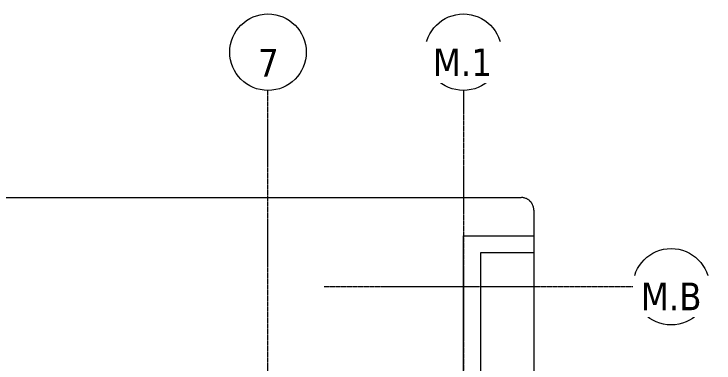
# Model space of a CAD drawing. Header units: millimetres. Extents: x 60855 to 206000, y 5274 to 78634.
# Drawn here: x 197759 to 206000, y 13489 to 17601 of the extents above; entities that cross this region are included whole.
import ezdxf

# ---------------------------------------------------------------- set-up
doc = ezdxf.new("R2010")
doc.units = ezdxf.units.MM
for name, pattern in [('Dash - Tight', [4.5, 3, -1.5]), ('Grid Line', [22.225, 12.7, -3.175, 3.175, -3.175]), ('Hidden', [7.14375, 4.7625, -2.38125])]:
    doc.linetypes.add(name, pattern=pattern)
for name, color, linetype, lineweight in [('A-DETL-GENF-2', 92, 'Dash - Tight', 9), ('A-DETL-GENF-3', 92, 'Hidden', 18), ('A-WALL', 113, 'Continuous', 9), ('S-GRID-1', 1, 'Grid Line', 9), ('S-GRID-IDEN', 1, 'Continuous', 9)]:
    doc.layers.add(name, color=color, linetype=linetype, lineweight=lineweight)
doc.styles.add('Tahoma_B_1', font='tahomabd.ttf', dxfattribs={"height": 325})

# ---------------------------------------------------------------- blocks, each defined once
blk = doc.blocks.new('BORDER VIEW - BORDER VIEW-2362323-TKCS_NHÀ XE 2 - MẶT BẰNG MÁI')
at = {"layer": 'A-DETL-GENF-3'}
for p, q in [((150, 8050.5), (28230.3, 8050.5)), ((28380.3, 7900.5), (28380.3, 150))]:
    blk.add_line(p, q, dxfattribs=at)
blk.add_arc((28230.3, 7900.5), 150, 0, 90, dxfattribs=at)
blk = doc.blocks.new('Grid - M_Grid Head - Circle-353313-TKCS_NHÀ XE 2 - MẶT BẰNG MÁI')
at = {"layer": 'S-GRID-IDEN'}
blk.add_circle((0, 0), 4.5, dxfattribs=at)

msp = doc.modelspace()

# ---------------------------------------------------------------- linework, layer by layer
at = {"layer": 'A-WALL'}
for p, q in [((203049.3, 14988.2), (203879.7, 14988.2)), ((203049.3, 8388.2), (203049.3, 14988.2)), ((203879.7, 14788.2), (203249.3, 14788.2)), ((203249.3, 14788.2), (203249.3, 8088.2))]:
    msp.add_line(p, q, dxfattribs=at)
at = {"layer": 'S-GRID-1'}
for p, q in [((200749.3, 14200.5), (200749.3, 16700.5)), ((203049.3, 16700.5), (203049.3, 14200.5)), ((203202.1, 14388.2), (201409.2, 14388.2)), ((203252.9, 14388.2), (203202.1, 14388.2)), ((200749.3, 8673.8), (200749.3, 14200.5)), ((203049.3, 14200.5), (203049.3, 8673.8))]:
    msp.add_line(p, q, dxfattribs=at)

# ---------------------------------------------------------------- block references
at = {"layer": 'A-DETL-GENF-2'}
msp.add_blockref('BORDER VIEW - BORDER VIEW-2362323-TKCS_NHÀ XE 2 - MẶT BẰNG MÁI', (175499.3, 7388.2), dxfattribs=at)
at = {"layer": 'S-GRID-IDEN', "xscale": 99.99999999999993, "yscale": 99.99999999999993, "zscale": 99.99999999999993}
msp.add_blockref('Grid - M_Grid Head - Circle-353313-TKCS_NHÀ XE 2 - MẶT BẰNG MÁI', (200749.3, 17150.5), dxfattribs=at)
for p, rotation in [((203049.3, 17150.5), 180), ((205495.8, 14388.2), 90)]:
    msp.add_blockref('Grid - M_Grid Head - Circle-353313-TKCS_NHÀ XE 2 - MẶT BẰNG MÁI', p, dxfattribs=dict(at, rotation=rotation))

# ---------------------------------------------------------------- next in the draw order: texts
at = {"layer": 'S-GRID-IDEN', "char_height": 325, "attachment_point": 5, "line_spacing_factor": 0.996129, "style": 'Tahoma_B_1', "bg_fill": 3, "box_fill_scale": 1.25, "bg_fill_color": 256, "bg_fill_true_color": 13158600, "bg_fill_transparency": 0}
for s, insert, width in [('\\pt1269.99925,2539.9985,3810.001,5080.00025,6349.9995,7619.99875,8890.00125,10160.0005,11429.99975,12699.999,13970.0015,15240.00075,16510,17779.99925,19049.9985,20320.001,21590.00025,22859.9995,24129.99875,25400.00125,26670.0005,27939.99975,29209.999,30480.0015,31750.00075,33020,34289.99925,35559.9985,36830.001,38100.00025,39369.9995,40639.99875;7', (200754, 17025.7), 291), ('\\pt1269.99925,2539.9985,3810.001,5080.00025,6349.9995,7619.99875,8890.00125,10160.0005,11429.99975,12699.999,13970.0015,15240.00075,16510,17779.99925,19049.9985,20320.001,21590.00025,22859.9995,24129.99875,25400.00125,26670.0005,27939.99975,29209.999,30480.0015,31750.00075,33020,34289.99925,35559.9985,36830.001,38100.00025,39369.9995,40639.99875;M.1', (203038.2, 17030.9), 827), ('\\pt1269.99925,2539.9985,3810.001,5080.00025,6349.9995,7619.99875,8890.00125,10160.0005,11429.99975,12699.999,13970.0015,15240.00075,16510,17779.99925,19049.9985,20320.001,21590.00025,22859.9995,24129.99875,25400.00125,26670.0005,27939.99975,29209.999,30480.0015,31750.00075,33020,34289.99925,35559.9985,36830.001,38100.00025,39369.9995,40639.99875;M.B', (205494.9, 14273.7), 847)]:
    msp.add_mtext(s, dxfattribs=dict(at, insert=insert, width=width))

# ---------------------------------------------------------------- next in the draw order: linework, layer by layer
at = {"layer": 'S-GRID-1'}
msp.add_line((205045.8, 14388.2), (203252.9, 14388.2), dxfattribs=at)

doc.saveas('drawing.dxf')
